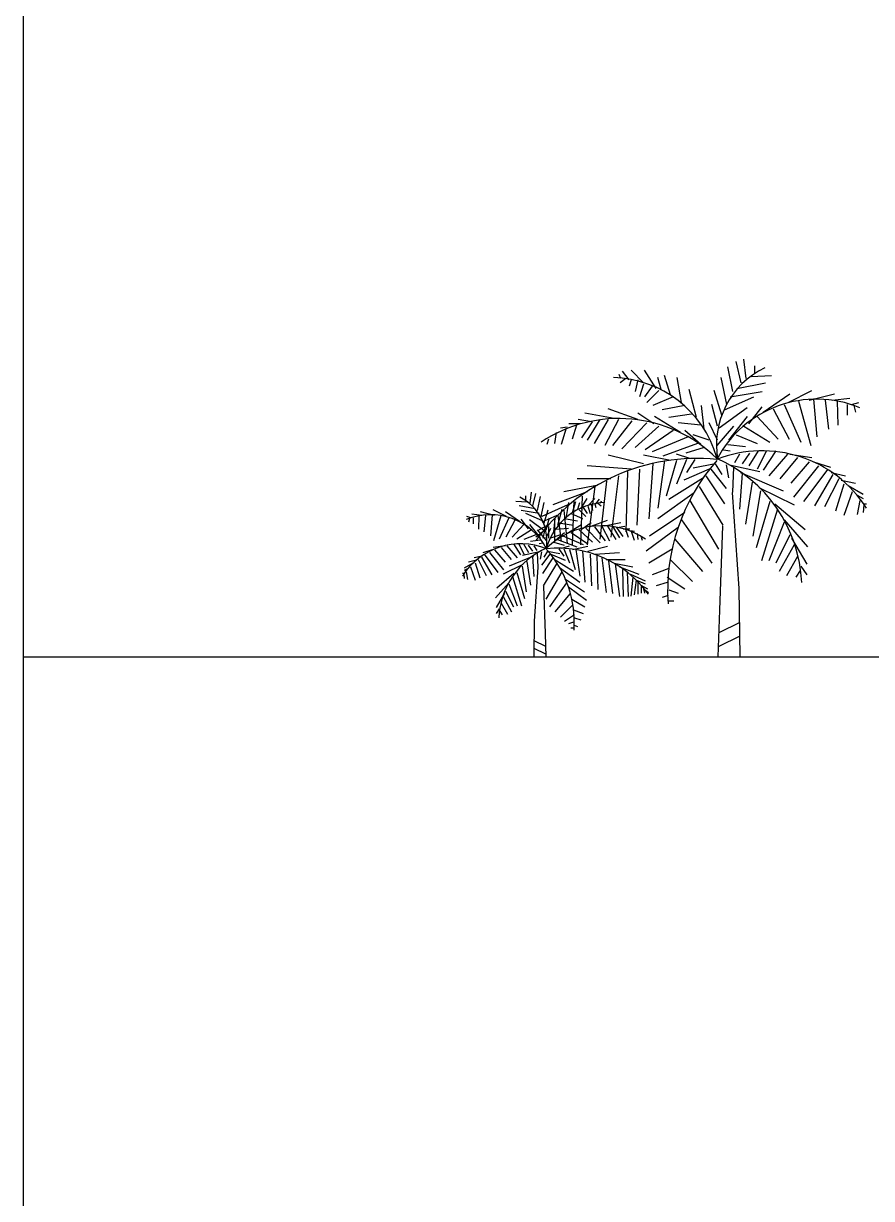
# Model space of a CAD drawing. Header units: inches. Extents: x -59 to 212, y 9 to 737.
# Drawn here: x -58.92 to -51.61, y 385.68 to 395.81 of the extents above; entities that cross this region are included whole.
import ezdxf

# ---------------------------------------------------------------- set-up
doc = ezdxf.new("R2010")
doc.units = ezdxf.units.IN
doc.header["$MEASUREMENT"] = 0
doc.layers.add('BN', color=1, linetype='Continuous')

msp = doc.modelspace()

# ---------------------------------------------------------------- linework, layer by layer
at = {"color": 3}
msp.add_line((-58.91673, 375.55486), (-58.91673, 411.48764), dxfattribs=at)
msp.add_line((-58.91673, 390.3494), (-19.77863, 390.3494))
at = {"layer": 'BN', "color": 3}
for p, q in [((-52.80408, 392.63626), (-52.84754, 392.85001)), ((-52.73159, 392.71063), (-52.77509, 392.89648)), ((-52.68809, 392.74779), (-52.70984, 392.91504)), ((-52.6156, 392.85928), (-52.6156, 392.79425)), ((-53.76813, 392.74779), (-53.7826, 392.78495)), ((-53.72463, 392.74779), (-53.77536, 392.71063)), ((-53.69564, 392.73849), (-53.75361, 392.81281)), ((-53.68113, 392.73849), (-53.69564, 392.68273)), ((-53.57241, 392.71063), (-53.68113, 392.82211)), ((-53.62315, 392.73849), (-53.6449, 392.63626)), ((-53.4637, 392.66416), (-53.56518, 392.82211)), ((-53.4202, 392.65486), (-53.44919, 392.75709)), ((-53.34044, 392.6084), (-53.39118, 392.77565)), ((-53.24624, 392.54334), (-53.28246, 392.75709)), ((-52.85481, 392.52474), (-52.90555, 392.75709)), ((-52.64459, 392.76635), (-52.47063, 392.77565)), ((-53.57241, 392.70133), (-53.60864, 392.5898)), ((-53.49993, 392.68273), (-53.56518, 392.5898)), ((-53.44195, 392.64556), (-53.54343, 392.54334)), ((-53.11574, 392.41325), (-53.18099, 392.65486)), ((-52.89828, 392.43181), (-52.96353, 392.64556)), ((-52.82583, 392.5898), (-52.55035, 392.63626)), ((-52.76781, 392.66416), (-52.52136, 392.71063)), ((-52.32565, 392.54334), (-52.1227, 392.64556)), ((-53.31873, 392.5898), (-53.49269, 392.51548)), ((-52.93454, 392.33889), (-52.98528, 392.52474)), ((-52.87656, 392.47828), (-52.62284, 392.5898)), ((-52.54311, 392.45971), (-52.31118, 392.6177)), ((-52.36191, 392.52474), (-52.21694, 392.1995)), ((-52.23869, 392.55264), (-52.12994, 392.17164)), ((-52.14445, 392.56194), (-51.92699, 392.6177)), ((-52.10819, 392.5712), (-52.0792, 392.24596)), ((-52.00671, 392.56194), (-51.97773, 392.31103)), ((-51.94874, 392.56194), (-51.79653, 392.5805)), ((-51.90524, 392.55264), (-51.898, 392.34819)), ((-51.81824, 392.52474), (-51.81824, 392.43181)), ((-51.78201, 392.52474), (-51.71676, 392.54334)), ((-53.8261, 392.40395), (-54.07983, 392.45041)), ((-53.62315, 392.39465), (-53.87684, 392.48758)), ((-53.48541, 392.35749), (-53.62315, 392.45041)), ((-53.25348, 392.28316), (-53.47818, 392.42255)), ((-53.21725, 392.51548), (-53.41296, 392.47828)), ((-53.15924, 392.44111), (-53.35495, 392.41325)), ((-53.05053, 392.31103), (-53.07228, 392.51548)), ((-52.68085, 392.49688), (-52.92003, 392.32033)), ((-52.68085, 392.42255), (-52.8403, 392.2181)), ((-52.66634, 392.35749), (-52.55035, 392.50618)), ((-52.59385, 392.42255), (-52.41265, 392.2274)), ((-52.45611, 392.48758), (-52.31841, 392.2274)), ((-51.76026, 392.51548), (-51.74579, 392.45971)), ((-54.23204, 392.32963), (-54.29001, 392.32033)), ((-54.23928, 392.32033), (-54.28278, 392.18094)), ((-54.11605, 392.35749), (-54.21753, 392.35749)), ((-54.15231, 392.34819), (-54.18854, 392.2274)), ((-54.02181, 392.37609), (-54.1378, 392.39465)), ((-54.01458, 392.37609), (-54.10881, 392.2367)), ((-53.94933, 392.39465), (-54.05808, 392.2181)), ((-53.87684, 392.39465), (-54.00006, 392.1902)), ((-53.78988, 392.39465), (-53.90586, 392.17164)), ((-53.67389, 392.38535), (-53.84061, 392.17164)), ((-53.54343, 392.36679), (-53.76089, 392.14374)), ((-53.44195, 392.33889), (-53.6449, 392.15304)), ((-53.07951, 392.34819), (-53.27523, 392.36679)), ((-52.93454, 392.2181), (-53.00703, 392.36679)), ((-52.7968, 392.33889), (-52.94178, 392.17164)), ((-52.70984, 392.33889), (-52.48514, 392.1995)), ((-54.39149, 392.2274), (-54.406, 392.18094)), ((-54.32628, 392.28316), (-54.34075, 392.1902)), ((-53.31873, 392.30173), (-53.5579, 392.13448)), ((-53.18823, 392.24596), (-53.49993, 392.11588)), ((-53.07951, 392.18094), (-53.21725, 392.30173)), ((-53.00703, 392.2181), (-53.14473, 392.26456)), ((-52.77509, 392.26456), (-52.59385, 392.1902)), ((-53.1085, 392.1902), (-53.40569, 392.07871)), ((-53.05053, 392.15304), (-53.20998, 392.10658)), ((-52.8838, 392.13448), (-52.82583, 392.12518)), ((-52.84754, 392.18094), (-52.69533, 392.16234)), ((-52.58661, 392.12518), (-52.66634, 391.99509)), ((-52.51413, 392.12518), (-52.59385, 391.96719)), ((-52.4344, 392.12518), (-52.54311, 391.95789)), ((-53.57241, 392.01365), (-53.87684, 392.08801)), ((-53.34044, 392.04155), (-53.57241, 392.08801)), ((-53.49269, 392.01365), (-53.52891, 391.53973)), ((-53.39118, 392.04155), (-53.44919, 391.63265)), ((-53.2897, 392.04155), (-53.3767, 391.73488)), ((-53.17375, 392.06011), (-53.2897, 392.09728)), ((-53.20274, 392.05081), (-53.2897, 391.8371)), ((-53.13025, 392.05081), (-53.20274, 391.93933)), ((-52.95629, 392.01365), (-53.14473, 391.97649)), ((-52.95629, 392.01365), (-52.89828, 391.92073)), ((-52.74606, 392.09728), (-52.78956, 392.02295)), ((-52.6591, 392.10658), (-52.72435, 392.01365)), ((-52.33293, 392.09728), (-52.49238, 391.91143)), ((-52.24593, 392.06941), (-52.39814, 391.88356)), ((-52.31118, 392.09728), (-52.1227, 392.06941)), ((-52.14445, 392.03225), (-52.3039, 391.8464)), ((-52.10819, 392.03225), (-51.96321, 391.98579)), ((-53.68113, 391.96719), (-54.05808, 391.99509)), ((-53.71015, 391.94863), (-53.72463, 391.4282)), ((-53.60864, 391.96719), (-53.63039, 391.48396)), ((-53.00703, 391.96719), (-53.22449, 391.87426)), ((-52.99251, 391.96719), (-52.86205, 391.79994)), ((-52.86205, 392.00435), (-52.8403, 391.89286)), ((-52.83306, 392.00435), (-52.5721, 391.94863)), ((-52.7968, 391.98579), (-52.80775, 391.76855)), ((-52.72435, 391.93003), (-52.74606, 391.62335)), ((-52.73883, 391.93933), (-52.36915, 391.78134)), ((-52.06469, 391.99509), (-52.28219, 391.72558)), ((-51.98496, 391.96719), (-52.19519, 391.68841)), ((-51.9415, 391.92073), (-52.10095, 391.65125)), ((-51.95598, 391.93933), (-51.83275, 391.91143)), ((-53.97831, 391.8278), (-54.26103, 391.77204)), ((-53.85513, 391.88356), (-54.14504, 391.88356)), ((-53.99283, 391.8185), (-54.05808, 391.31671)), ((-53.89135, 391.86496), (-53.94933, 391.36318)), ((-53.78988, 391.91143), (-53.85513, 391.38174)), ((-53.05776, 391.89286), (-53.35495, 391.70701)), ((-53.09399, 391.8185), (-52.89104, 391.48396)), ((-53.03601, 391.91143), (-52.87656, 391.66981)), ((-52.63735, 391.85566), (-52.69533, 391.49326)), ((-51.89076, 391.88356), (-52.01395, 391.64195)), ((-51.84726, 391.8371), (-51.91975, 391.60479)), ((-51.86901, 391.87426), (-51.74579, 391.8464)), ((-51.811, 391.8278), (-51.68054, 391.75348)), ((-54.59174, 391.73667), (-54.59174, 391.7001)), ((-54.55097, 391.67396), (-54.53873, 391.76804)), ((-54.5265, 391.65306), (-54.50203, 391.7576)), ((-54.48572, 391.61123), (-54.46128, 391.73146)), ((-54.05808, 391.77204), (-54.35526, 391.66051)), ((-54.10158, 391.73488), (-54.11605, 391.31671)), ((-54.11469, 391.62692), (-54.05761, 391.71577)), ((-54.05354, 391.65306), (-53.99238, 391.71577)), ((-53.98422, 391.66873), (-53.95161, 391.71054)), ((-53.13749, 391.76274), (-53.44919, 391.53973)), ((-52.56486, 391.78134), (-52.63011, 391.39104)), ((-52.57938, 391.8092), (-52.27491, 391.66051)), ((-51.77478, 391.77204), (-51.84726, 391.56759)), ((-51.73128, 391.74418), (-51.68054, 391.71628)), ((-54.75484, 391.55896), (-54.869, 391.61646)), ((-54.57544, 391.6844), (-54.67329, 391.68964)), ((-54.50612, 391.62692), (-54.64475, 391.65306)), ((-54.47349, 391.5851), (-54.62845, 391.61123)), ((-54.45719, 391.5485), (-54.42865, 391.67919)), ((-54.2248, 391.66051), (-54.4495, 391.55833)), ((-54.43274, 391.49623), (-54.39603, 391.61646)), ((-54.31041, 391.48579), (-54.27371, 391.62169)), ((-54.26103, 391.61405), (-54.23204, 391.32598)), ((-54.23701, 391.55896), (-54.21663, 391.67919)), ((-54.17403, 391.69771), (-54.18854, 391.31671)), ((-54.18402, 391.59556), (-54.15548, 391.68964)), ((-54.13915, 391.62169), (-54.12285, 391.67919)), ((-54.12692, 391.61646), (-54.06984, 391.55896)), ((-54.09431, 391.63737), (-54.05761, 391.5851)), ((-54.05354, 391.64783), (-54.03316, 391.5851)), ((-54.025, 391.66873), (-54.01276, 391.61123)), ((-53.99238, 391.66873), (-53.98422, 391.63737)), ((-53.96792, 391.67396), (-53.93938, 391.65306)), ((-53.94345, 391.67396), (-53.9353, 391.69487)), ((-53.17375, 391.69771), (-52.9273, 391.27951)), ((-52.48514, 391.68841), (-52.60109, 391.28881)), ((-52.41989, 391.62335), (-52.55763, 391.17733)), ((-52.44164, 391.66981), (-52.18068, 391.4468)), ((-51.70953, 391.69771), (-51.73128, 391.57689)), ((-51.6733, 391.66051), (-51.68054, 391.59549)), ((-51.6733, 391.66981), (-51.65155, 391.66981)), ((-55.06064, 391.5485), (-55.09734, 391.55896)), ((-55.07287, 391.54329), (-55.08101, 391.51192)), ((-54.96685, 391.56942), (-55.05247, 391.57986)), ((-55.04026, 391.5485), (-55.04026, 391.49623)), ((-54.99132, 391.56419), (-54.99539, 391.44919)), ((-54.85676, 391.56942), (-54.97909, 391.60079)), ((-54.93424, 391.56942), (-54.95055, 391.42828)), ((-54.87716, 391.57463), (-54.89347, 391.39169)), ((-54.80376, 391.56419), (-54.86493, 391.34988)), ((-54.73444, 391.5485), (-54.81599, 391.36555)), ((-54.63252, 391.51192), (-54.76298, 391.60079)), ((-54.68145, 391.52759), (-54.75891, 391.38125)), ((-54.5632, 391.45442), (-54.62845, 391.53806)), ((-54.44495, 391.52236), (-54.58767, 391.5851)), ((-54.55504, 391.53282), (-54.4205, 391.43352)), ((-54.319, 391.56759), (-54.4495, 391.51186)), ((-54.41234, 391.44396), (-54.3838, 391.5485)), ((-54.3471, 391.42828), (-54.33486, 391.54329)), ((-54.34075, 391.53973), (-54.34075, 391.35388)), ((-54.31176, 391.56759), (-54.28278, 391.34458)), ((-54.25331, 391.54329), (-54.14323, 391.52236)), ((-54.19623, 391.5851), (-54.09838, 391.54329)), ((-54.025, 391.47532), (-53.8823, 391.52759)), ((-53.21725, 391.59549), (-53.52168, 391.39104)), ((-53.24624, 391.53043), (-52.98528, 391.15873)), ((-52.36191, 391.51186), (-52.49238, 391.17733)), ((-52.36191, 391.53043), (-52.15893, 391.29811)), ((-54.60398, 391.49102), (-54.7059, 391.38125)), ((-54.53873, 391.44396), (-54.66513, 391.36555)), ((-54.55504, 391.49102), (-54.46535, 391.37601)), ((-54.44223, 391.4282), (-54.50024, 391.38174)), ((-54.48982, 391.44396), (-54.40827, 391.34988)), ((-54.38425, 391.49326), (-54.48573, 391.4375)), ((-54.42775, 391.4375), (-54.44223, 391.37244)), ((-54.41234, 391.37601), (-54.37157, 391.45965)), ((-54.39149, 391.47466), (-54.39149, 391.37244)), ((-54.33079, 391.44919), (-54.2207, 391.45965)), ((-54.33079, 391.35511), (-54.25331, 391.42305)), ((-54.28595, 391.50146), (-54.17586, 391.48579)), ((-54.23294, 391.41261), (-54.10654, 391.49102)), ((-54.19623, 391.42305), (-54.0617, 391.32897)), ((-54.12692, 391.44396), (-54.01276, 391.33942)), ((-54.10247, 391.45442), (-54.025, 391.50669)), ((-54.06984, 391.45965), (-53.94752, 391.33419)), ((-53.99646, 391.47009), (-53.90267, 391.34988)), ((-53.93121, 391.47532), (-53.86597, 391.34988)), ((-53.91084, 391.48055), (-53.76812, 391.50669)), ((-53.8823, 391.47532), (-53.81298, 391.36032)), ((-53.84152, 391.47532), (-53.78035, 391.37601)), ((-53.80482, 391.46488), (-53.75181, 391.38648)), ((-53.80075, 391.46488), (-53.7355, 391.47532)), ((-53.74774, 391.45442), (-53.69066, 391.45442)), ((-53.72734, 391.44919), (-53.70696, 391.38125)), ((-53.6825, 391.43875), (-53.64989, 391.43352)), ((-53.67842, 391.43352), (-53.65396, 391.35511)), ((-53.62949, 391.41261), (-53.62135, 391.36032)), ((-53.27523, 391.4654), (-53.55066, 391.26095)), ((-54.76298, 391.30805), (-54.869, 391.29238)), ((-54.75075, 391.30805), (-54.66106, 391.20351)), ((-54.69367, 391.32374), (-54.63252, 391.22964)), ((-54.64882, 391.32374), (-54.60398, 391.23488)), ((-54.60805, 391.32374), (-54.5632, 391.25057)), ((-54.50203, 391.40215), (-54.60398, 391.36032)), ((-54.56727, 391.31328), (-54.53057, 391.26101)), ((-54.46128, 391.35511), (-54.5469, 391.34465)), ((-54.51836, 391.30805), (-54.49389, 391.26624)), ((-54.44088, 391.32897), (-54.47349, 391.32374)), ((-54.37157, 391.37601), (-54.29411, 391.40215)), ((-54.3471, 391.33942), (-54.25741, 391.31328)), ((-54.31449, 391.36032), (-54.14732, 391.29761)), ((-54.27778, 391.28715), (-54.21256, 391.30805)), ((-54.26964, 391.39169), (-54.09431, 391.31851)), ((-53.59281, 391.38125), (-53.58464, 391.35511)), ((-53.30421, 391.36318), (-53.065, 391.0844)), ((-52.31118, 391.40034), (-52.4344, 391.15873)), ((-52.27491, 391.31671), (-52.40538, 391.0844)), ((-52.29666, 391.37244), (-52.1662, 391.14943)), ((-54.96278, 391.2192), (-55.0321, 391.20351)), ((-54.97092, 391.20874), (-54.88123, 391.05716)), ((-54.87716, 391.27147), (-54.95871, 391.24534)), ((-54.94648, 391.23488), (-54.82822, 391.07806)), ((-54.90163, 391.25057), (-54.77929, 391.09897)), ((-54.85676, 391.27147), (-54.76707, 391.16693)), ((-54.79968, 391.29238), (-54.71406, 391.18784)), ((-54.52243, 391.2192), (-54.73037, 391.13034)), ((-54.46942, 391.25578), (-54.61621, 391.22443)), ((-54.53057, 391.21397), (-54.51836, 391.04147)), ((-54.48982, 391.24534), (-54.48366, 391.12314)), ((-54.45311, 391.25578), (-54.46535, 391.19307)), ((-54.37973, 391.23488), (-54.45311, 391.1408)), ((-54.35526, 391.20351), (-54.44495, 391.0676)), ((-54.40011, 391.26101), (-54.43274, 391.20874)), ((-54.40011, 391.26101), (-54.29411, 391.24011)), ((-54.37157, 391.23488), (-54.24924, 391.18261)), ((-54.30225, 391.28191), (-54.26148, 391.2192)), ((-54.26148, 391.28191), (-54.21256, 391.1617)), ((-54.21256, 391.2767), (-54.16362, 391.1042)), ((-54.18402, 391.2767), (-54.05354, 391.30284)), ((-54.15548, 391.2767), (-54.12285, 391.0467)), ((-54.09838, 391.26101), (-54.078, 390.99443)), ((-54.05354, 391.26101), (-53.8823, 391.30284)), ((-54.03316, 391.23488), (-54.02092, 390.96306)), ((-53.99238, 391.23488), (-53.78035, 391.25057)), ((-53.97606, 391.22443), (-53.96792, 390.9317)), ((-53.93121, 391.20351), (-53.89451, 390.90556)), ((-53.32596, 391.27951), (-53.52891, 391.15873)), ((-52.24593, 391.21449), (-52.34016, 391.0472)), ((-55.04433, 391.15647), (-55.11771, 391.11466)), ((-55.08917, 391.10943), (-55.11771, 391.09374)), ((-55.0117, 391.18261), (-55.08101, 391.16693)), ((-55.06471, 391.1251), (-55.02393, 391.0101)), ((-55.02393, 391.1617), (-54.98316, 391.03103)), ((-54.99946, 391.18784), (-54.93017, 391.05193)), ((-54.61212, 391.14601), (-54.78338, 391.06237)), ((-54.62028, 391.13034), (-54.58358, 390.91079)), ((-54.57951, 391.17214), (-54.5469, 390.96829)), ((-54.32265, 391.15124), (-54.43681, 390.96306)), ((-54.34303, 391.19307), (-54.17586, 391.08853)), ((-54.29818, 391.11987), (-54.12285, 390.99443)), ((-53.89451, 391.18784), (-53.73143, 391.18784)), ((-53.87413, 391.17737), (-53.84152, 390.89512)), ((-53.82522, 391.15647), (-53.66619, 391.1251)), ((-53.81705, 391.15124), (-53.78035, 390.86898)), ((-53.78035, 391.1251), (-53.61318, 391.06237)), ((-53.75588, 391.1042), (-53.74774, 390.86898)), ((-53.35495, 391.11226), (-53.49993, 391.0565)), ((-53.34044, 391.18659), (-53.152, 391.00074)), ((-52.21694, 391.13086), (-52.1662, 391.0565)), ((-55.12179, 391.0676), (-55.13402, 391.0676)), ((-55.12179, 391.06237), (-55.11771, 391.02579)), ((-55.10141, 391.0833), (-55.08917, 391.01533)), ((-54.6896, 391.0676), (-54.83639, 390.94216)), ((-54.70183, 391.04147), (-54.62435, 390.79058)), ((-54.66513, 391.07806), (-54.59991, 390.85329)), ((-54.27778, 391.0833), (-54.41641, 390.84806)), ((-54.25331, 391.02579), (-54.08207, 390.91079)), ((-53.71513, 391.0833), (-53.70696, 390.86898)), ((-53.68657, 391.06237), (-53.56017, 391.00489)), ((-53.66619, 391.03624), (-53.6825, 390.87419)), ((-53.63765, 391.0101), (-53.65396, 390.88466)), ((-53.63358, 391.0101), (-53.56017, 390.97876)), ((-53.36946, 391.03794), (-53.21725, 390.93571)), ((-52.22418, 391.09366), (-52.2604, 391.03794)), ((-54.73444, 390.9892), (-54.84862, 390.85852)), ((-54.77114, 390.90033), (-54.84453, 390.77488)), ((-54.76298, 390.91602), (-54.69367, 390.78012)), ((-54.73444, 390.97876), (-54.66106, 390.79058)), ((-54.23701, 390.9892), (-54.3838, 390.78012)), ((-54.2207, 390.95262), (-54.06577, 390.83762)), ((-53.62135, 390.99443), (-53.62135, 390.88989)), ((-53.59688, 390.96829), (-53.5398, 390.93693)), ((-53.59281, 390.95783), (-53.59281, 390.90033)), ((-53.57241, 390.93693), (-53.56427, 390.90033)), ((-53.56427, 390.9317), (-53.53163, 390.90556)), ((-53.36946, 390.99148), (-53.4637, 390.96358)), ((-53.35495, 390.92641), (-53.27523, 390.89851)), ((-54.79968, 390.81148), (-54.74668, 390.71738)), ((-54.78338, 390.86898), (-54.70999, 390.73831)), ((-54.2044, 390.89512), (-54.33895, 390.73831)), ((-54.19216, 390.84806), (-54.078, 390.78012)), ((-53.36219, 390.87995), (-53.41296, 390.86135)), ((-53.36219, 390.83349), (-53.31145, 390.83349)), ((-54.81599, 390.76444), (-54.84453, 390.72261)), ((-54.81192, 390.74352), (-54.79154, 390.71217)), ((-54.18402, 390.79579), (-54.29002, 390.69125)), ((-54.16769, 390.71217), (-54.25331, 390.65467)), ((-54.17586, 390.75398), (-54.09431, 390.72261)), ((-54.17586, 390.64944), (-54.2207, 390.63375)), ((-54.17179, 390.59717), (-54.20033, 390.59717)), ((-54.17179, 390.6233), (-54.14323, 390.61284)), ((-54.16769, 390.68604), (-54.11469, 390.67034)), ((-52.74381, 390.64546), (-52.92509, 390.55606)), ((-52.74381, 390.52929), (-52.92509, 390.43989)), ((-54.51962, 390.49141), (-54.41766, 390.44112)), ((-54.51962, 390.42606), (-54.41766, 390.37577))]:
    msp.add_line(p, q, dxfattribs=at)
for points in [[(-52.80824, 391.76701), (-52.75135, 390.94021), (-52.74305, 390.3494)], [(-52.8925, 391.47808), (-52.91763, 390.75373), (-52.93196, 390.3494)], [(-54.48338, 391.12228), (-54.51538, 390.6572), (-54.51971, 390.3494)], [(-54.43599, 390.95975), (-54.42185, 390.5523), (-54.41466, 390.3494)]]:
    msp.add_lwpolyline(points, dxfattribs=at)
for centre, radius, start, end in [((-52.20584, 392.17558), 0.73931, 115.88771, 189.715), ((-53.85666, 391.80504), 0.95233, 16.118, 88.59681), ((-52.08168, 391.5998), 0.9712, 67.4695, 152.32885), ((-53.78511, 391.19656), 1.20705, 45.6787, 123.80728), ((-52.54964, 391.06123), 1.06448, 32.4678, 111.61689), ((-53.1154, 390.3482), 1.71146, 84.17727, 144.01223), ((-51.66685, 390.91839), 1.6991, 138.62152, 183.8057), ((-53.43663, 390.93601), 1.22818, 2.5867, 66.2408), ((-54.82223, 391.35209), 0.41586, 350.285, 64.11229), ((-53.89364, 391.14367), 0.53568, 91.40319, 163.882), ((-54.89207, 391.02822), 0.5463, 27.67115, 112.5305), ((-53.93389, 390.8014), 0.67897, 56.19272, 134.3213), ((-54.62885, 390.72527), 0.59877, 68.38311, 147.5322), ((-54.12992, 390.65484), 0.69085, 113.7592, 177.4133), ((-54.3106, 390.3242), 0.96269, 35.98777, 95.82273), ((-55.12541, 390.64493), 0.95574, 356.1943, 41.37848)]:
    msp.add_arc(centre, radius, start, end, dxfattribs=at)

doc.saveas('drawing.dxf')
